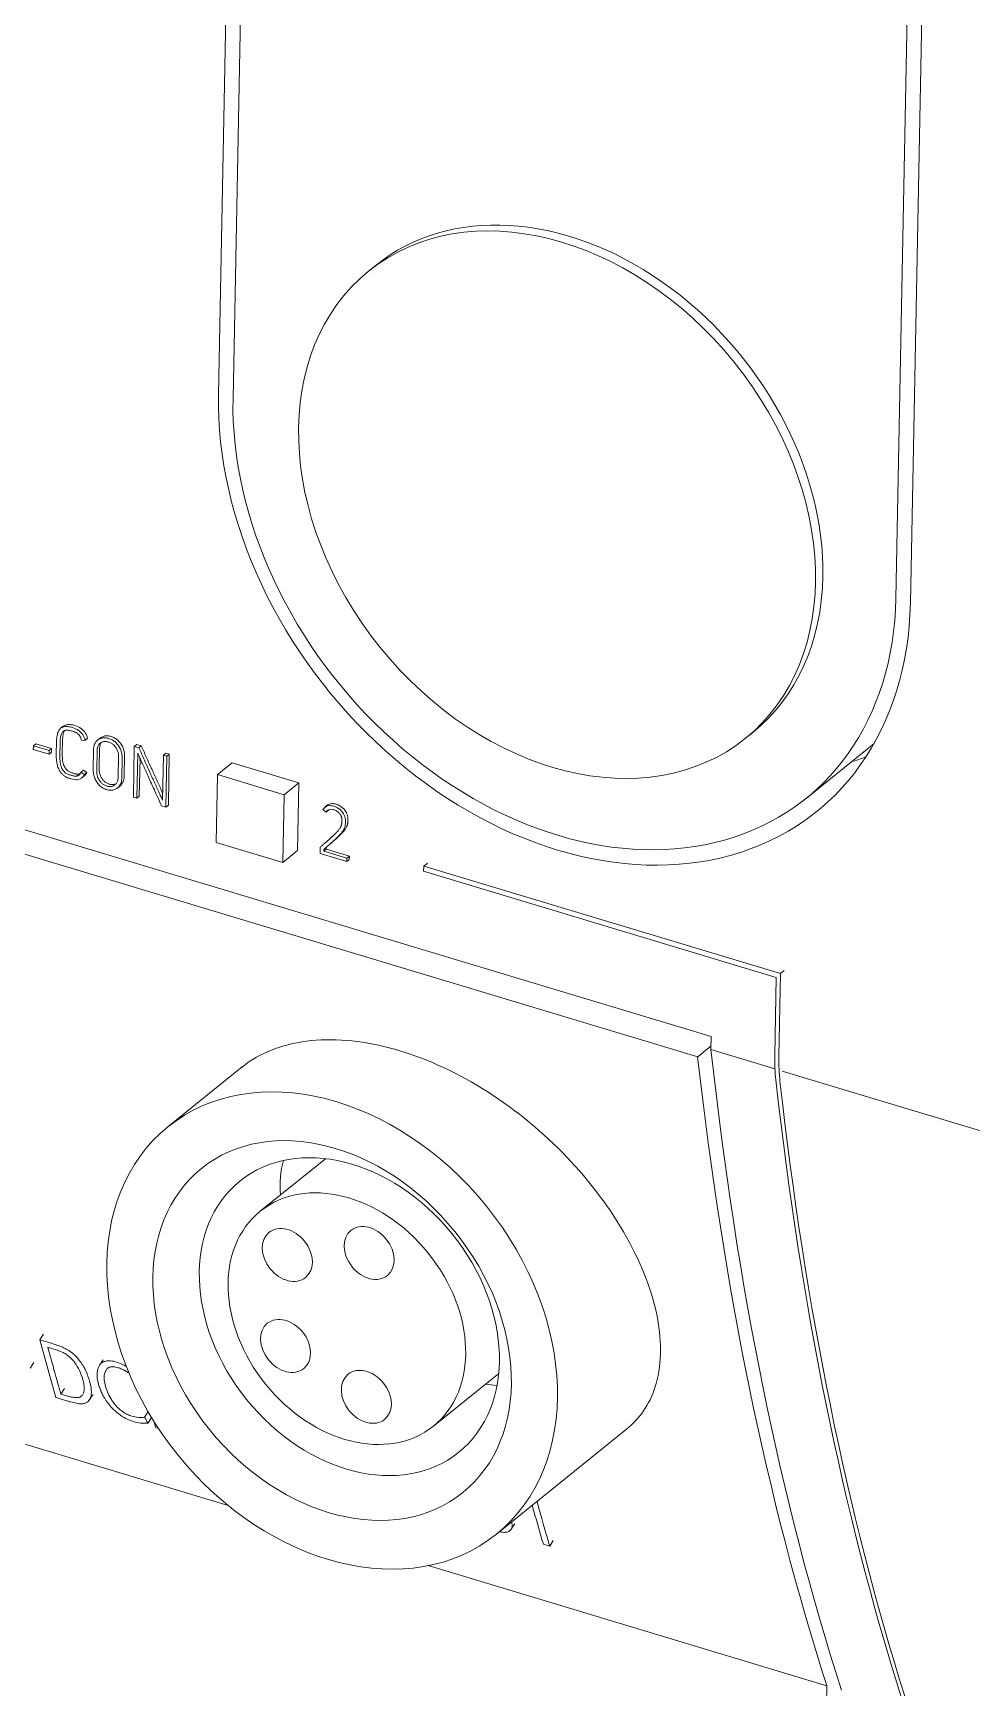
# Model space of a CAD drawing. Header units: inches. Extents: x 9220 to 92460, y -39241 to 4813.
# Drawn here: x 74496.69 to 74517.16, y -32994.98 to -32958.89 of the extents above; entities that cross this region are included whole.
import ezdxf

# ---------------------------------------------------------------- set-up
doc = ezdxf.new("R2010")
doc.units = ezdxf.units.IN
doc.header["$MEASUREMENT"] = 0

# ---------------------------------------------------------------- blocks, each defined once
blk = doc.blocks.new('A$C24EF5112')
at = {"color": 0, "linetype": 'Continuous', "lineweight": 0, "extrusion": (1.17636e-17, 0.017452, 0.999848)}
for p, q in [((-177.592, 271.211), (-180.757, 108.301)), ((-179.946, 108.056), (-176.78, 270.967)), ((-139.815, 259.832), (-142.98, 96.921)), ((-142.169, 96.677), (-139.004, 259.588)), ((-172.383, 115.188), (-171.971, 115.52)), ((-224.177, 93.843), (-153.278, 72.485)), ((-223.306, 92.23), (-154.033, 71.363)), ((-189.42, 89.796), (-189.558, 89.685)), ((-191.08, 88.708), (-191.084, 88.507)), ((-190.943, 88.818), (-191.08, 88.708)), ((-190.198, 88.442), (-191.08, 88.708)), ((-190.061, 88.553), (-190.943, 88.818)), ((-189.787, 88.97), (-189.801, 88.224)), ((-189.604, 88.164), (-189.589, 88.911)), ((-189.467, 88.275), (-189.452, 89.021)), ((-188.393, 89.017), (-188.202, 89.007)), ((-188.065, 89.117), (-188.202, 89.007)), ((-187.361, 89.139), (-187.498, 89.028)), ((-185.45, 88.672), (-185.505, 85.838)), ((-185.312, 88.782), (-185.45, 88.672)), ((-185.198, 88.596), (-185.45, 88.672)), ((-185.061, 88.707), (-185.312, 88.782)), ((-185.061, 88.707), (-185.198, 88.596)), ((-151.366, 89.126), (-150.955, 89.458)), ((-144.197, 88.834), (-147.987, 85.778)), ((-191.084, 88.507), (-190.202, 88.241)), ((-190.202, 88.241), (-190.198, 88.442)), ((-190.064, 88.352), (-190.202, 88.241)), ((-190.061, 88.553), (-190.198, 88.442)), ((-190.064, 88.352), (-190.061, 88.553)), ((-187.722, 88.494), (-187.743, 87.414)), ((-187.549, 87.355), (-187.528, 88.436)), ((-187.412, 87.466), (-187.391, 88.547)), ((-186.325, 88.074), (-186.346, 86.993)), ((-186.149, 86.934), (-186.128, 88.014)), ((-186.012, 87.044), (-185.991, 88.125)), ((-185.311, 85.78), (-185.262, 88.295)), ((-185.174, 85.891), (-185.133, 88.007)), ((-183.832, 88.184), (-183.881, 85.677)), ((-183.695, 88.295), (-183.832, 88.184)), ((-183.635, 88.125), (-183.832, 88.184)), ((-183.498, 88.236), (-183.695, 88.295)), ((-183.69, 85.292), (-183.635, 88.125)), ((-183.498, 88.236), (-183.635, 88.125)), ((-183.553, 85.402), (-183.498, 88.236)), ((-180.81, 87.1), (-179.987, 87.764)), ((-176.267, 86.643), (-179.987, 87.764)), ((-188.286, 87.346), (-188.423, 87.235)), ((-188.243, 87.114), (-188.423, 87.235)), ((-188.241, 87.026), (-188.378, 86.915)), ((-188.106, 87.224), (-188.286, 87.346)), ((-188.106, 87.224), (-188.243, 87.114)), ((-180.81, 87.1), (-180.884, 83.322)), ((-177.091, 85.979), (-180.81, 87.1)), ((-186.259, 86.462), (-186.396, 86.351)), ((-185.174, 85.891), (-185.311, 85.78)), ((-177.164, 82.202), (-177.091, 85.979)), ((-177.091, 85.979), (-176.267, 86.643)), ((-176.341, 82.866), (-176.267, 86.643)), ((-185.505, 85.838), (-185.311, 85.78)), ((-183.934, 85.365), (-183.69, 85.292)), ((-183.553, 85.402), (-183.69, 85.292)), ((-174.931, 85.151), (-174.759, 85.008)), ((-174.688, 85.389), (-174.826, 85.278)), ((-174.621, 85.119), (-174.759, 85.008)), ((-180.884, 83.322), (-177.164, 82.202)), ((-175.053, 83.081), (-175.077, 83.061)), ((-177.164, 82.202), (-176.341, 82.866)), ((-175.077, 83.061), (-175.084, 82.699)), ((-175.084, 82.699), (-173.598, 82.252)), ((-174.749, 82.948), (-174.886, 82.837)), ((-174.886, 82.837), (-174.885, 82.932)), ((-173.594, 82.448), (-174.886, 82.837)), ((-174.747, 83.042), (-174.885, 82.932)), ((-174.749, 82.948), (-174.747, 83.042)), ((-173.457, 82.559), (-174.749, 82.948)), ((-173.598, 82.252), (-173.594, 82.448)), ((-173.461, 82.362), (-173.598, 82.252)), ((-173.457, 82.559), (-173.594, 82.448)), ((-173.461, 82.362), (-173.457, 82.559)), ((-169.309, 82.001), (-169.104, 82.167)), ((-169.309, 82.001), (-169.315, 81.718)), ((-169.315, 81.718), (-149.648, 75.793)), ((-149.41, 76.007), (-169.309, 82.001)), ((-149.648, 75.793), (-149.733, 71.435)), ((-149.41, 76.007), (-149.501, 71.365)), ((-149.205, 76.173), (-149.41, 76.007)), ((-153.278, 72.485), (-153.291, 71.767)), ((-153.288, 71.965), (-154.033, 71.363)), ((-153.291, 71.767), (-149.724, 70.692)), ((-179.438, 70.793), (-183.58, 67.452)), ((-149.313, 70.568), (-136.671, 66.76)), ((-174.788, 65.679), (-178.426, 62.746)), ((-190.723, 55.578), (-190.515, 55.887)), ((-190.016, 55.365), (-190.723, 55.578)), ((-207.458, 54.544), (-180.224, 46.34)), ((-190.008, 55.079), (-190.274, 55.159)), ((-191.257, 53.994), (-191.052, 54.304)), ((-165.127, 53.699), (-168.765, 50.766)), ((-189.543, 52.55), (-189.34, 52.86)), ((-189.82, 52.355), (-189.162, 52.157)), ((-189.543, 52.55), (-189.224, 52.454)), ((-184.878, 51.258), (-184.678, 51.563)), ((-184.701, 50.934), (-184.498, 51.245)), ((-184.355, 51.003), (-184.348, 51.014)), ((-184.261, 50.68), (-184.102, 50.633)), ((-157.997, 50.587), (-165.258, 44.731)), ((-162.287, 44.061), (-162.084, 44.372)), ((-162.64, 44.167), (-162.287, 44.061)), ((-169.059, 42.977), (-146.827, 36.28)), ((-147.766, -12.033), (-146.827, 36.28))]:
    blk.add_line(p, q, dxfattribs=at)
at = {"color": 0, "linetype": 'Continuous', "lineweight": 0}
for centre, major_axis in [((-161.875, 102.157), (10.508, -13.031)), ((-174.419, 56.092), (9.161, -11.36)), ((-174.419, 56.092), (7.288, -9.038)), ((-173.458, 56.866), (6.101, -7.566)), ((-173.596, 56.756), (-4.83, 5.99)), ((-176.917, 60.309), (1.017, -1.261)), ((-172.355, 60.419), (1.017, -1.261)), ((-177.016, 55.233), (1.017, -1.261)), ((-172.511, 52.392), (1.017, -1.261))]:
    blk.add_ellipse(centre, major_axis=major_axis, ratio=0.75727, dxfattribs=at)
for centre, major_axis, ratio, start_param, end_param in [((-161.463, 102.489), (10.508, -13.031), 0.75727, 0.734265, 3.141593), ((-161.463, 102.489), (14.067, -17.445), 0.75727, 3.875858, 7.017451), ((-161.463, 102.489), (13.476, -16.711), 0.75727, 3.875858, 7.017451), ((-161.463, 102.489), (10.508, -13.031), 0.75727, 0, 0.734265), ((-155.149, 107.581), (14.067, -17.445), 0.75727, 5.992168, 6.04186), ((-45.757, 196.379), (62.3, 206.82), 0.437606, 2.344463, 2.576724), ((-44.943, 196.134), (62.3, 206.82), 0.437606, 2.340584, 2.576724), ((-145.615, 74.756), (-2.336, -7.756), 0.437606, 5.281852, 5.486055), ((-145.383, 74.686), (-2.336, -7.756), 0.437606, 5.281852, 5.486055), ((-41.399, 195.083), (-62.3, -206.82), 0.437606, 5.486055, 5.712876), ((-41.166, 195.013), (-62.3, -206.82), 0.437606, 5.486055, 5.712876), ((-87.362, 209.157), (-62.456, -207.337), 0.437606, 5.668187, 5.69118), ((-86.996, 209.047), (-62.456, -207.337), 0.437606, 5.670368, 5.68898), ((-191.123, 55.16), (1.828, -0.4), 0.105465, 0.462592, 0.938503), ((-81.802, 207.482), (-62.456, -207.337), 0.437606, 5.688849, 5.69118), ((-60.181, 200.969), (-62.456, -207.337), 0.437606, 5.675585, 5.69118), ((-59.829, 200.863), (-62.456, -207.337), 0.437606, 5.673318, 5.69118)]:
    blk.add_ellipse(centre, major_axis=major_axis, ratio=ratio, start_param=start_param, end_param=end_param, dxfattribs=at)
for points, knots in [([(-188.202, 89.007), (-188.214, 89.117), (-188.301, 89.332), (-188.565, 89.603), (-188.873, 89.728), (-189.156, 89.79), (-189.388, 89.781), (-189.572, 89.695), (-189.697, 89.523), (-189.769, 89.275), (-189.785, 89.079), (-189.787, 88.97)], [0, 0, 0, 0, 0.123801, 0.240412, 0.380574, 0.49086, 0.585271, 0.671539, 0.762244, 0.869662, 1, 1, 1, 1]), ([(-189.589, 88.911), (-189.588, 88.966), (-189.583, 89.069), (-189.566, 89.208), (-189.537, 89.321), (-189.498, 89.411), (-189.451, 89.482), (-189.394, 89.533), (-189.328, 89.565), (-189.255, 89.582), (-189.174, 89.582), (-189.088, 89.571), (-188.996, 89.552), (-188.886, 89.523), (-188.767, 89.48), (-188.648, 89.417), (-188.55, 89.34), (-188.447, 89.21), (-188.408, 89.094), (-188.393, 89.017)], [0, 0, 0, 0, 0.085742, 0.159774, 0.222767, 0.277326, 0.326121, 0.370573, 0.412831, 0.454786, 0.497898, 0.543345, 0.591486, 0.642568, 0.716164, 0.778931, 0.833299, 0.884719, 1, 1, 1, 1]), ([(-189.452, 89.021), (-189.451, 89.077), (-189.446, 89.179), (-189.428, 89.318), (-189.4, 89.432), (-189.366, 89.509), (-189.342, 89.548), (-189.334, 89.56)], [0, 0, 0, 0, 0.0857421, 0.1597742, 0.222767, 0.2773263, 0.3021798, 0.3021798, 0.3021798, 0.3021798]), ([(-188.065, 89.117), (-188.076, 89.228), (-188.164, 89.443), (-188.428, 89.714), (-188.735, 89.839), (-189.019, 89.901), (-189.25, 89.892), (-189.372, 89.835), (-189.42, 89.796)], [0, 0, 0, 0, 0.1238015, 0.2404118, 0.3805742, 0.4908602, 0.5852714, 0.6707672, 0.6707672, 0.6707672, 0.6707672]), ([(-186.128, 88.014), (-186.127, 88.058), (-186.13, 88.144), (-186.148, 88.273), (-186.18, 88.399), (-186.225, 88.52), (-186.283, 88.634), (-186.351, 88.736), (-186.423, 88.827), (-186.502, 88.906), (-186.589, 88.976), (-186.682, 89.035), (-186.78, 89.084), (-186.88, 89.121), (-186.981, 89.145), (-187.082, 89.155), (-187.181, 89.153), (-187.276, 89.138), (-187.366, 89.109), (-187.45, 89.066), (-187.526, 89.009), (-187.591, 88.936), (-187.646, 88.849), (-187.689, 88.746), (-187.714, 88.626), (-187.721, 88.54), (-187.722, 88.494)], [0, 0, 0, 0, 0.048893, 0.095595, 0.140787, 0.184487, 0.226759, 0.268474, 0.305074, 0.341602, 0.378776, 0.416401, 0.454251, 0.492972, 0.531283, 0.569859, 0.609279, 0.649046, 0.688734, 0.728987, 0.76991, 0.811776, 0.855378, 0.900898, 0.94879, 1, 1, 1, 1]), ([(-187.528, 88.436), (-187.528, 88.471), (-187.523, 88.539), (-187.503, 88.631), (-187.471, 88.711), (-187.429, 88.778), (-187.38, 88.835), (-187.323, 88.879), (-187.259, 88.912), (-187.19, 88.935), (-187.116, 88.946), (-187.04, 88.947), (-186.962, 88.938), (-186.861, 88.914), (-186.739, 88.863), (-186.605, 88.767), (-186.487, 88.635), (-186.388, 88.472), (-186.332, 88.275), (-186.324, 88.142), (-186.325, 88.074)], [0, 0, 0, 0, 0.05203, 0.100525, 0.146412, 0.190186, 0.232072, 0.272854, 0.312965, 0.352724, 0.392836, 0.432721, 0.471684, 0.510284, 0.584004, 0.654194, 0.726107, 0.809603, 0.898616, 1, 1, 1, 1]), ([(-187.391, 88.547), (-187.39, 88.582), (-187.385, 88.649), (-187.366, 88.742), (-187.334, 88.822), (-187.303, 88.872), (-187.284, 88.897), (-187.28, 88.901)], [0, 0, 0, 0, 0.0520299, 0.1005253, 0.1464123, 0.1901859, 0.1987754, 0.1987754, 0.1987754, 0.1987754]), ([(-185.991, 88.125), (-185.99, 88.168), (-185.992, 88.254), (-186.01, 88.384), (-186.042, 88.51), (-186.088, 88.63), (-186.145, 88.745), (-186.213, 88.846), (-186.286, 88.938), (-186.365, 89.017), (-186.452, 89.086), (-186.545, 89.146), (-186.643, 89.195), (-186.743, 89.231), (-186.844, 89.255), (-186.945, 89.266), (-187.043, 89.264), (-187.139, 89.249), (-187.229, 89.22), (-187.303, 89.182), (-187.345, 89.152), (-187.361, 89.139)], [0, 0, 0, 0, 0.0488932, 0.0955951, 0.1407871, 0.1844866, 0.2267588, 0.2684738, 0.3050745, 0.3416015, 0.3787761, 0.4164007, 0.4542509, 0.4929719, 0.5312834, 0.5698591, 0.6092786, 0.6490462, 0.6887345, 0.7289867, 0.7557973, 0.7557973, 0.7557973, 0.7557973]), ([(-183.873, 86.076), (-183.881, 86.094), (-183.909, 86.154), (-183.957, 86.26), (-184.02, 86.398), (-184.087, 86.547), (-184.159, 86.704), (-184.233, 86.87), (-184.31, 87.039), (-184.387, 87.21), (-184.501, 87.462), (-184.726, 87.961), (-184.924, 88.403), (-185.061, 88.707)], [0.0986091, 0.0986091, 0.0986091, 0.0986091, 0.1170769, 0.1602587, 0.2078068, 0.2590033, 0.3131304, 0.3701881, 0.4287111, 0.487234, 0.545757, 0.6881721, 1, 1, 1, 1]), ([(-189.801, 88.224), (-189.802, 88.166), (-189.802, 88.055), (-189.792, 87.896), (-189.772, 87.753), (-189.744, 87.624), (-189.71, 87.508), (-189.669, 87.405), (-189.621, 87.313), (-189.57, 87.233), (-189.512, 87.166), (-189.453, 87.108), (-189.392, 87.057), (-189.329, 87.013), (-189.266, 86.976), (-189.203, 86.944), (-189.14, 86.919), (-189.079, 86.898), (-189.02, 86.878), (-188.873, 86.832), (-188.545, 86.77), (-188.3, 86.936), (-188.243, 87.114)], [0, 0, 0, 0, 0.067995, 0.12869, 0.182386, 0.230291, 0.27356, 0.312628, 0.34806, 0.380403, 0.410319, 0.438717, 0.4661, 0.492756, 0.518842, 0.544414, 0.569658, 0.594199, 0.617523, 0.639641, 0.769666, 1, 1, 1, 1]), ([(-188.423, 87.235), (-188.44, 87.195), (-188.469, 87.138), (-188.526, 87.084), (-188.569, 87.056), (-188.615, 87.035), (-188.662, 87.022), (-188.711, 87.016), (-188.761, 87.016), (-188.812, 87.022), (-188.863, 87.032), (-188.912, 87.043), (-188.969, 87.059), (-189.036, 87.081), (-189.113, 87.109), (-189.19, 87.139), (-189.267, 87.178), (-189.339, 87.235), (-189.407, 87.306), (-189.467, 87.395), (-189.517, 87.503), (-189.559, 87.631), (-189.589, 87.785), (-189.604, 87.966), (-189.605, 88.095), (-189.604, 88.164)], [0, 0, 0, 0, 0.072389, 0.103921, 0.13348, 0.161615, 0.188744, 0.215255, 0.241424, 0.26757, 0.293331, 0.318133, 0.342019, 0.380127, 0.418945, 0.458531, 0.498008, 0.537787, 0.579581, 0.62532, 0.677428, 0.737495, 0.809184, 0.896391, 1, 1, 1, 1]), ([(-188.467, 87.151), (-188.471, 87.15), (-188.489, 87.142), (-188.525, 87.133), (-188.574, 87.127), (-188.624, 87.126), (-188.675, 87.133), (-188.726, 87.143), (-188.775, 87.154), (-188.832, 87.17), (-188.899, 87.192), (-188.975, 87.22), (-189.053, 87.249), (-189.13, 87.288), (-189.202, 87.345), (-189.269, 87.416), (-189.33, 87.506), (-189.379, 87.614), (-189.422, 87.742), (-189.452, 87.896), (-189.467, 88.076), (-189.468, 88.205), (-189.467, 88.275)], [0.1544296, 0.1544296, 0.1544296, 0.1544296, 0.1616153, 0.1887445, 0.2152554, 0.2414245, 0.2675702, 0.2933306, 0.3181329, 0.3420195, 0.3801271, 0.4189455, 0.4585308, 0.4980077, 0.5377867, 0.5795809, 0.62532, 0.6774277, 0.7374948, 0.8091844, 0.8963913, 1, 1, 1, 1]), ([(-185.262, 88.295), (-185.255, 88.277), (-185.237, 88.235), (-185.204, 88.161), (-185.161, 88.068), (-185.11, 87.957), (-185.053, 87.832), (-184.99, 87.694), (-184.923, 87.546), (-184.851, 87.388), (-184.776, 87.222), (-184.7, 87.052), (-184.621, 86.88), (-184.505, 86.625), (-184.276, 86.119), (-184.073, 85.672), (-183.934, 85.365)], [0, 0, 0, 0, 0.017881, 0.043036, 0.075471, 0.113785, 0.156579, 0.203853, 0.254825, 0.308715, 0.365522, 0.423995, 0.482881, 0.542179, 0.685414, 1, 1, 1, 1]), ([(-183.881, 85.677), (-183.889, 85.696), (-183.909, 85.74), (-183.943, 85.816), (-183.986, 85.911), (-184.037, 86.023), (-184.094, 86.149), (-184.157, 86.287), (-184.224, 86.436), (-184.296, 86.594), (-184.371, 86.759), (-184.447, 86.928), (-184.524, 87.099), (-184.638, 87.351), (-184.863, 87.85), (-185.062, 88.292), (-185.198, 88.596)], [0, 0, 0, 0, 0.019057, 0.045144, 0.078261, 0.117077, 0.160259, 0.207807, 0.259003, 0.31313, 0.370188, 0.428711, 0.487234, 0.545757, 0.688172, 1, 1, 1, 1]), ([(-187.743, 87.414), (-187.745, 87.324), (-187.734, 87.148), (-187.661, 86.887), (-187.538, 86.66), (-187.378, 86.476), (-187.194, 86.339), (-187.028, 86.269), (-186.893, 86.237), (-186.792, 86.227), (-186.693, 86.23), (-186.596, 86.246), (-186.506, 86.279), (-186.423, 86.327), (-186.348, 86.39), (-186.283, 86.469), (-186.227, 86.56), (-186.183, 86.669), (-186.156, 86.795), (-186.15, 86.886), (-186.149, 86.934)], [0, 0, 0, 0, 0.098545, 0.187056, 0.271328, 0.345801, 0.417607, 0.492518, 0.529833, 0.5676, 0.606408, 0.645645, 0.684858, 0.724809, 0.765781, 0.808045, 0.852264, 0.898589, 0.947524, 1, 1, 1, 1]), ([(-186.346, 86.993), (-186.347, 86.955), (-186.352, 86.884), (-186.371, 86.784), (-186.404, 86.699), (-186.446, 86.626), (-186.495, 86.564), (-186.552, 86.515), (-186.615, 86.477), (-186.685, 86.451), (-186.759, 86.438), (-186.835, 86.436), (-186.913, 86.444), (-187.015, 86.468), (-187.138, 86.52), (-187.273, 86.619), (-187.39, 86.757), (-187.487, 86.931), (-187.543, 87.14), (-187.551, 87.282), (-187.549, 87.355)], [0, 0, 0, 0, 0.053597, 0.103334, 0.150056, 0.194419, 0.236807, 0.277924, 0.31795, 0.357065, 0.396071, 0.434626, 0.472193, 0.509361, 0.581203, 0.649252, 0.719127, 0.803854, 0.895402, 1, 1, 1, 1]), ([(-186.473, 86.592), (-186.476, 86.591), (-186.499, 86.58), (-186.547, 86.562), (-186.621, 86.549), (-186.698, 86.547), (-186.776, 86.555), (-186.877, 86.579), (-187.001, 86.63), (-187.136, 86.73), (-187.253, 86.868), (-187.35, 87.042), (-187.405, 87.251), (-187.413, 87.393), (-187.412, 87.466)], [0.3141529, 0.3141529, 0.3141529, 0.3141529, 0.3179503, 0.3570652, 0.3960707, 0.4346255, 0.4721931, 0.5093607, 0.5812026, 0.6492522, 0.7191271, 0.8038541, 0.8954024, 1, 1, 1, 1]), ([(-186.259, 86.462), (-186.243, 86.474), (-186.203, 86.51), (-186.146, 86.579), (-186.089, 86.671), (-186.046, 86.779), (-186.019, 86.905), (-186.012, 86.996), (-186.012, 87.044)], [0.7402187, 0.7402187, 0.7402187, 0.7402187, 0.7657813, 0.8080446, 0.8522641, 0.8985888, 0.9475235, 1, 1, 1, 1]), ([(-174.759, 85.008), (-174.709, 85.098), (-174.569, 85.189), (-174.339, 85.15), (-174.178, 85.085), (-174.04, 84.987), (-173.961, 84.883), (-173.92, 84.801), (-173.899, 84.745), (-173.884, 84.688), (-173.875, 84.63), (-173.87, 84.572), (-173.869, 84.515), (-173.872, 84.459), (-173.878, 84.404), (-173.887, 84.351), (-173.9, 84.302), (-173.913, 84.256), (-173.931, 84.207), (-173.957, 84.154), (-173.993, 84.095), (-174.039, 84.032), (-174.092, 83.967), (-174.15, 83.9), (-174.214, 83.831), (-174.282, 83.762), (-174.354, 83.692), (-174.429, 83.622), (-174.506, 83.554), (-174.583, 83.486), (-174.658, 83.42), (-174.732, 83.355), (-174.804, 83.293), (-174.873, 83.234), (-174.938, 83.179), (-174.998, 83.128), (-175.035, 83.097), (-175.053, 83.081)], [0, 0, 0, 0, 0.09943, 0.150945, 0.199195, 0.240637, 0.2798, 0.295394, 0.310938, 0.326681, 0.342661, 0.358816, 0.375251, 0.391744, 0.408047, 0.424226, 0.439924, 0.454758, 0.468767, 0.488525, 0.511149, 0.536757, 0.564665, 0.594142, 0.625206, 0.657561, 0.690904, 0.725249, 0.759827, 0.793857, 0.827339, 0.86001, 0.891601, 0.922115, 0.950752, 0.976714, 1, 1, 1, 1]), ([(-174.885, 82.932), (-174.842, 82.969), (-174.757, 83.044), (-174.631, 83.154), (-174.508, 83.261), (-174.389, 83.366), (-174.276, 83.467), (-174.17, 83.565), (-174.071, 83.66), (-173.983, 83.752), (-173.905, 83.84), (-173.839, 83.925), (-173.785, 84.007), (-173.749, 84.08), (-173.724, 84.142), (-173.707, 84.197), (-173.693, 84.257), (-173.682, 84.32), (-173.675, 84.385), (-173.671, 84.454), (-173.672, 84.528), (-173.68, 84.607), (-173.693, 84.686), (-173.714, 84.765), (-173.744, 84.844), (-173.775, 84.908), (-173.806, 84.957), (-173.831, 84.994), (-173.859, 85.033), (-173.892, 85.072), (-173.93, 85.111), (-173.972, 85.148), (-174.02, 85.185), (-174.072, 85.22), (-174.128, 85.255), (-174.191, 85.287), (-174.259, 85.315), (-174.391, 85.359), (-174.664, 85.406), (-174.862, 85.28), (-174.931, 85.151)], [0, 0, 0, 0, 0.048004, 0.095097, 0.141278, 0.185999, 0.228718, 0.269437, 0.307815, 0.343526, 0.376603, 0.406725, 0.433635, 0.457492, 0.472108, 0.48732, 0.503186, 0.519426, 0.535765, 0.552259, 0.57073, 0.589215, 0.607835, 0.62639, 0.644811, 0.663394, 0.672373, 0.68198, 0.692247, 0.70311, 0.714574, 0.726746, 0.739692, 0.753474, 0.768167, 0.783918, 0.800939, 0.819353, 0.881523, 1, 1, 1, 1]), ([(-174.747, 83.042), (-174.705, 83.08), (-174.62, 83.154), (-174.494, 83.265), (-174.37, 83.372), (-174.251, 83.476), (-174.138, 83.578), (-174.032, 83.676), (-173.934, 83.771), (-173.846, 83.863), (-173.768, 83.951), (-173.701, 84.036), (-173.648, 84.118), (-173.612, 84.19), (-173.587, 84.253), (-173.57, 84.308), (-173.555, 84.368), (-173.544, 84.43), (-173.537, 84.496), (-173.534, 84.565), (-173.535, 84.639), (-173.543, 84.717), (-173.556, 84.797), (-173.577, 84.876), (-173.607, 84.955), (-173.638, 85.018), (-173.668, 85.068), (-173.694, 85.105), (-173.722, 85.144), (-173.755, 85.183), (-173.793, 85.221), (-173.835, 85.259), (-173.882, 85.296), (-173.934, 85.331), (-173.991, 85.365), (-174.054, 85.397), (-174.122, 85.426), (-174.253, 85.47), (-174.464, 85.506), (-174.621, 85.444), (-174.688, 85.389)], [0, 0, 0, 0, 0.0480044, 0.0950969, 0.1412775, 0.1859994, 0.228718, 0.2694374, 0.307815, 0.3435258, 0.3766025, 0.4067255, 0.4336351, 0.457492, 0.4721084, 0.4873203, 0.5031862, 0.519426, 0.5357645, 0.5522595, 0.5707304, 0.5892154, 0.6078346, 0.6263896, 0.6448111, 0.6633935, 0.6723733, 0.6819802, 0.6922475, 0.7031104, 0.7145744, 0.726746, 0.7396919, 0.7534743, 0.7681668, 0.7839177, 0.8009392, 0.819353, 0.881523, 0.954087, 0.954087, 0.954087, 0.954087]), ([(-156.282, 56.8), (-156.541, 58.16), (-157.117, 59.726), (-158.874, 62.865), (-160.057, 64.436), (-162.607, 67.098), (-164.125, 68.373), (-167.356, 70.438), (-169.068, 71.226), (-172.214, 72.174), (-173.852, 72.395), (-176.768, 72.182), (-178.046, 71.749), (-179.153, 71.012), (-179.297, 70.905), (-179.437, 70.792)], [0.838606, 0.838606, 0.838606, 0.838606, 1.050768, 1.050768, 1.262929, 1.262929, 1.465936, 1.465936, 1.668942, 1.668942, 1.871949, 1.871949, 2.074955, 2.074955, 2.106664, 2.106664, 2.106664, 2.106664]), ([(-157.997, 50.588), (-157.276, 51.173), (-156.723, 51.966), (-156.044, 54.054), (-156.018, 55.417), (-156.282, 56.8)], [3.779364, 3.779364, 3.779364, 3.779364, 3.9606126, 3.9606126, 4.1764905, 4.1764905, 4.1764905, 4.1764905]), ([(-190.016, 55.365), (-189.905, 55.332), (-189.792, 55.295), (-189.586, 55.219), (-189.488, 55.179), (-189.393, 55.135)], [-0.0264041, -0.0264041, -0.0264041, -0.0264041, -0.01206544, -0.01206544, -0.000001, -0.000001, -0.000001, -0.000001]), ([(-188.779, 54.315), (-188.82, 54.371), (-188.863, 54.425), (-188.911, 54.478), (-188.959, 54.531), (-189.012, 54.583), (-189.07, 54.633), (-189.128, 54.683), (-189.191, 54.731), (-189.258, 54.774), (-189.325, 54.816), (-189.394, 54.854), (-189.468, 54.888)], [0, 0, 0, 0, 0.25, 0.25, 0.25, 0.5, 0.5, 0.5, 0.75, 0.75, 0.75, 1, 1, 1, 1]), ([(-188.458, 54.353), (-188.512, 54.427), (-188.57, 54.499), (-188.634, 54.571), (-188.698, 54.642), (-188.768, 54.713), (-188.846, 54.781), (-188.924, 54.849), (-189.01, 54.914), (-189.101, 54.974), (-189.192, 55.034), (-189.289, 55.088), (-189.393, 55.135)], [0, 0, 0, 0, 0.25, 0.25, 0.25, 0.5, 0.5, 0.5, 0.75, 0.75, 0.75, 1, 1, 1, 1]), ([(-188.326, 53.366), (-188.373, 53.534), (-188.432, 53.696), (-188.506, 53.854), (-188.58, 54.012), (-188.67, 54.166), (-188.779, 54.315)], [0, 0, 0, 0, 0.5, 0.5, 0.5, 1, 1, 1, 1]), ([(-187.944, 53.274), (-187.998, 53.464), (-188.064, 53.647), (-188.149, 53.827), (-188.233, 54.007), (-188.335, 54.182), (-188.458, 54.353)], [0, 0, 0, 0, 0.5, 0.5, 0.5, 1, 1, 1, 1]), ([(-187.439, 53.083), (-187.487, 53.252), (-187.515, 53.408), (-187.524, 53.55), (-187.534, 53.693), (-187.523, 53.823), (-187.492, 53.938)], [0, 0, 0, 0, 0.5, 0.5, 0.5, 1, 1, 1, 1]), ([(-187.492, 53.938), (-187.478, 53.99), (-187.46, 54.039), (-187.437, 54.085), (-187.414, 54.131), (-187.386, 54.175), (-187.351, 54.214), (-187.316, 54.253), (-187.275, 54.289), (-187.224, 54.318), (-187.174, 54.348), (-187.115, 54.371), (-187.046, 54.386)], [0, 0, 0, 0, 0.25, 0.25, 0.25, 0.5, 0.5, 0.5, 0.75, 0.75, 0.75, 1, 1, 1, 1]), ([(-187.044, 53.856), (-187.1, 53.746), (-187.128, 53.616), (-187.129, 53.467), (-187.129, 53.318), (-187.103, 53.15), (-187.051, 52.964)], [0, 0, 0, 0, 0.5, 0.5, 0.5, 1, 1, 1, 1]), ([(-187.046, 54.386), (-186.962, 54.404), (-186.87, 54.407), (-186.77, 54.398), (-186.669, 54.389), (-186.561, 54.367), (-186.445, 54.332)], [0, 0, 0, 0, 0.5, 0.5, 0.5, 1, 1, 1, 1]), ([(-186.355, 54.02), (-186.446, 54.048), (-186.529, 54.064), (-186.604, 54.07), (-186.679, 54.075), (-186.747, 54.07), (-186.804, 54.054), (-186.862, 54.038), (-186.911, 54.012), (-186.95, 53.978), (-186.99, 53.944), (-187.02, 53.903), (-187.044, 53.856)], [0, 0, 0, 0, 0.25, 0.25, 0.25, 0.5, 0.5, 0.5, 0.75, 0.75, 0.75, 1, 1, 1, 1]), ([(-185.898, 54.094), (-185.937, 54.115), (-185.976, 54.136), (-186.159, 54.229), (-186.303, 54.289), (-186.445, 54.332)], [-0.02327919, -0.02327919, -0.02327919, -0.02327919, -0.01828823, -0.01828823, -0.000001, -0.000001, -0.000001, -0.000001]), ([(-185.749, 53.724), (-185.753, 53.726), (-185.757, 53.729), (-185.761, 53.731), (-185.823, 53.77), (-185.885, 53.808), (-185.95, 53.843), (-186.015, 53.879), (-186.081, 53.912), (-186.149, 53.943), (-186.217, 53.973), (-186.285, 53.999), (-186.355, 54.02)], [0.2348506, 0.2348506, 0.2348506, 0.2348506, 0.25, 0.25, 0.25, 0.5, 0.5, 0.5, 0.75, 0.75, 0.75, 1, 1, 1, 1]), ([(-188.445, 52.407), (-188.417, 52.422), (-188.394, 52.44), (-188.374, 52.461), (-188.354, 52.482), (-188.337, 52.504), (-188.322, 52.529), (-188.308, 52.553), (-188.296, 52.579), (-188.286, 52.606), (-188.277, 52.633), (-188.269, 52.661), (-188.263, 52.691), (-188.257, 52.721), (-188.253, 52.752), (-188.25, 52.785)], [0, 0, 0, 0, 0.2, 0.2, 0.2, 0.4, 0.4, 0.4, 0.6, 0.6, 0.6, 0.8, 0.8, 0.8, 1, 1, 1, 1]), ([(-188.25, 52.785), (-188.242, 52.867), (-188.246, 52.958), (-188.259, 53.055), (-188.272, 53.152), (-188.295, 53.256), (-188.326, 53.366)], [0, 0, 0, 0, 0.5, 0.5, 0.5, 1, 1, 1, 1]), ([(-187.886, 52.363), (-187.849, 52.48), (-187.838, 52.616), (-187.849, 52.769), (-187.86, 52.921), (-187.893, 53.09), (-187.944, 53.274)], [0, 0, 0, 0, 0.5, 0.5, 0.5, 1, 1, 1, 1]), ([(-186.672, 51.752), (-186.763, 51.847), (-186.843, 51.941), (-186.914, 52.034), (-186.986, 52.128), (-187.049, 52.22), (-187.104, 52.311), (-187.159, 52.401), (-187.207, 52.49), (-187.249, 52.577), (-187.29, 52.664), (-187.327, 52.749), (-187.358, 52.833), (-187.39, 52.918), (-187.416, 53.001), (-187.439, 53.083)], [0, 0, 0, 0, 0.2, 0.2, 0.2, 0.4, 0.4, 0.4, 0.6, 0.6, 0.6, 0.8, 0.8, 0.8, 1, 1, 1, 1]), ([(-186.707, 52.21), (-186.786, 52.332), (-186.854, 52.456), (-186.911, 52.581), (-186.968, 52.707), (-187.014, 52.834), (-187.051, 52.964)], [0, 0, 0, 0, 0.5, 0.5, 0.5, 1, 1, 1, 1]), ([(-189.224, 52.454), (-189.159, 52.434), (-189.095, 52.417), (-189.035, 52.403), (-188.974, 52.388), (-188.916, 52.377), (-188.861, 52.369), (-188.805, 52.361), (-188.752, 52.356), (-188.702, 52.355), (-188.651, 52.354), (-188.603, 52.358), (-188.56, 52.366), (-188.516, 52.375), (-188.478, 52.388), (-188.445, 52.407)], [0, 0, 0, 0, 0.2, 0.2, 0.2, 0.4, 0.4, 0.4, 0.6, 0.6, 0.6, 0.8, 0.8, 0.8, 1, 1, 1, 1]), ([(-189.162, 52.157), (-189.108, 52.141), (-189.055, 52.125), (-189.001, 52.11), (-188.948, 52.096), (-188.895, 52.082), (-188.842, 52.069), (-188.789, 52.057), (-188.736, 52.045), (-188.685, 52.035), (-188.633, 52.026), (-188.582, 52.017), (-188.532, 52.012)], [0, 0, 0, 0, 0.25, 0.25, 0.25, 0.5, 0.5, 0.5, 0.75, 0.75, 0.75, 1, 1, 1, 1]), ([(-188.532, 52.012), (-188.453, 52.003), (-188.382, 52.003), (-188.319, 52.01), (-188.255, 52.017), (-188.199, 52.032), (-188.151, 52.053), (-188.102, 52.073), (-188.062, 52.1), (-188.027, 52.131), (-187.993, 52.163), (-187.965, 52.198), (-187.942, 52.237), (-187.918, 52.276), (-187.9, 52.318), (-187.886, 52.363)], [0, 0, 0, 0, 0.2, 0.2, 0.2, 0.4, 0.4, 0.4, 0.6, 0.6, 0.6, 0.8, 0.8, 0.8, 1, 1, 1, 1]), ([(-186.103, 51.568), (-186.173, 51.618), (-186.237, 51.67), (-186.296, 51.723), (-186.355, 51.776), (-186.409, 51.83), (-186.459, 51.884), (-186.508, 51.939), (-186.552, 51.993), (-186.593, 52.047), (-186.634, 52.101), (-186.672, 52.155), (-186.707, 52.21)], [0, 0, 0, 0, 0.25, 0.25, 0.25, 0.5, 0.5, 0.5, 0.75, 0.75, 0.75, 1, 1, 1, 1]), ([(-185.499, 51.012), (-185.644, 51.056), (-185.783, 51.111), (-185.922, 51.183), (-186.06, 51.254), (-186.197, 51.341), (-186.323, 51.437), (-186.449, 51.533), (-186.563, 51.637), (-186.672, 51.752)], [0, 0, 0, 0, 0.333333, 0.333333, 0.333333, 0.666667, 0.666667, 0.666667, 1, 1, 1, 1]), ([(-185.586, 51.316), (-185.673, 51.343), (-185.758, 51.375), (-185.845, 51.416), (-185.931, 51.458), (-186.018, 51.508), (-186.103, 51.568)], [0, 0, 0, 0, 0.5, 0.5, 0.5, 1, 1, 1, 1]), ([(-185.586, 51.316), (-185.458, 51.278), (-185.337, 51.255), (-185.098, 51.235), (-184.983, 51.241), (-184.878, 51.258)], [-0.03449853, -0.03449853, -0.03449853, -0.03449853, -0.01803912, -0.01803912, -0.00000115, -0.00000115, -0.00000115, -0.00000115]), ([(-184.701, 50.934), (-184.83, 50.921), (-184.96, 50.92), (-185.092, 50.932), (-185.225, 50.945), (-185.361, 50.971), (-185.499, 51.012)], [0, 0, 0, 0, 0.5, 0.5, 0.5, 1, 1, 1, 1]), ([(-164.405, 45.419), (-164.4, 45.394), (-164.395, 45.37), (-164.391, 45.346), (-164.384, 45.299), (-164.38, 45.254), (-164.381, 45.211), (-164.382, 45.169), (-164.387, 45.129), (-164.398, 45.092), (-164.409, 45.055), (-164.424, 45.02), (-164.446, 44.99), (-164.467, 44.959), (-164.494, 44.933), (-164.527, 44.911)], [0.1003829, 0.1003829, 0.1003829, 0.1003829, 0.2, 0.2, 0.2, 0.4, 0.4, 0.4, 0.6, 0.6, 0.6, 0.8, 0.8, 0.8, 1, 1, 1, 1]), ([(-164.527, 44.911), (-164.577, 44.876), (-164.637, 44.853), (-164.709, 44.843), (-164.78, 44.832), (-164.862, 44.832), (-164.95, 44.844), (-164.994, 44.849), (-165.04, 44.858), (-165.088, 44.869)], [0, 0, 0, 0, 0.3333333, 0.3333333, 0.3333333, 0.6666667, 0.6666667, 0.6666667, 0.8369003, 0.8369003, 0.8369003, 0.8369003])]:
    blk.add_open_spline(points, degree=3, knots=knots, dxfattribs=at)
for points in [[(-188.241, 87.026), (-188.179, 87.076), (-188.132, 87.143), (-188.106, 87.224)], [(-174.621, 85.119), (-174.617, 85.127), (-174.612, 85.136), (-174.607, 85.143)], [(-177.295, 63.657), (-177.362, 64.329), (-177.312, 64.99), (-177.13, 65.58)], [(-187.397, 54.155), (-187.328, 54.258), (-187.259, 54.36), (-187.19, 54.463)], [(-165.224, 53.028), (-165.435, 53.045), (-165.651, 53.071), (-165.869, 53.104)], [(-187.749, 52.53), (-187.817, 52.426), (-187.885, 52.322), (-187.953, 52.219)], [(-184.878, 51.258), (-184.819, 51.15), (-184.76, 51.042), (-184.701, 50.934)], [(-184.355, 51.003), (-184.352, 51.006), (-184.349, 51.008), (-184.346, 51.011)], [(-164.237, 45.309), (-164.305, 45.205), (-164.372, 45.101), (-164.44, 44.998)]]:
    blk.add_open_spline(points, degree=3, dxfattribs=at)

msp = doc.modelspace()

# ---------------------------------------------------------------- block references
at = {"xscale": 0.3909995765929849, "yscale": 0.3909995765929849, "zscale": 0.3909995765929849}
msp.add_blockref('A$C24EF5112', (74571.41, -33009.116), dxfattribs=at)

doc.saveas('drawing.dxf')
